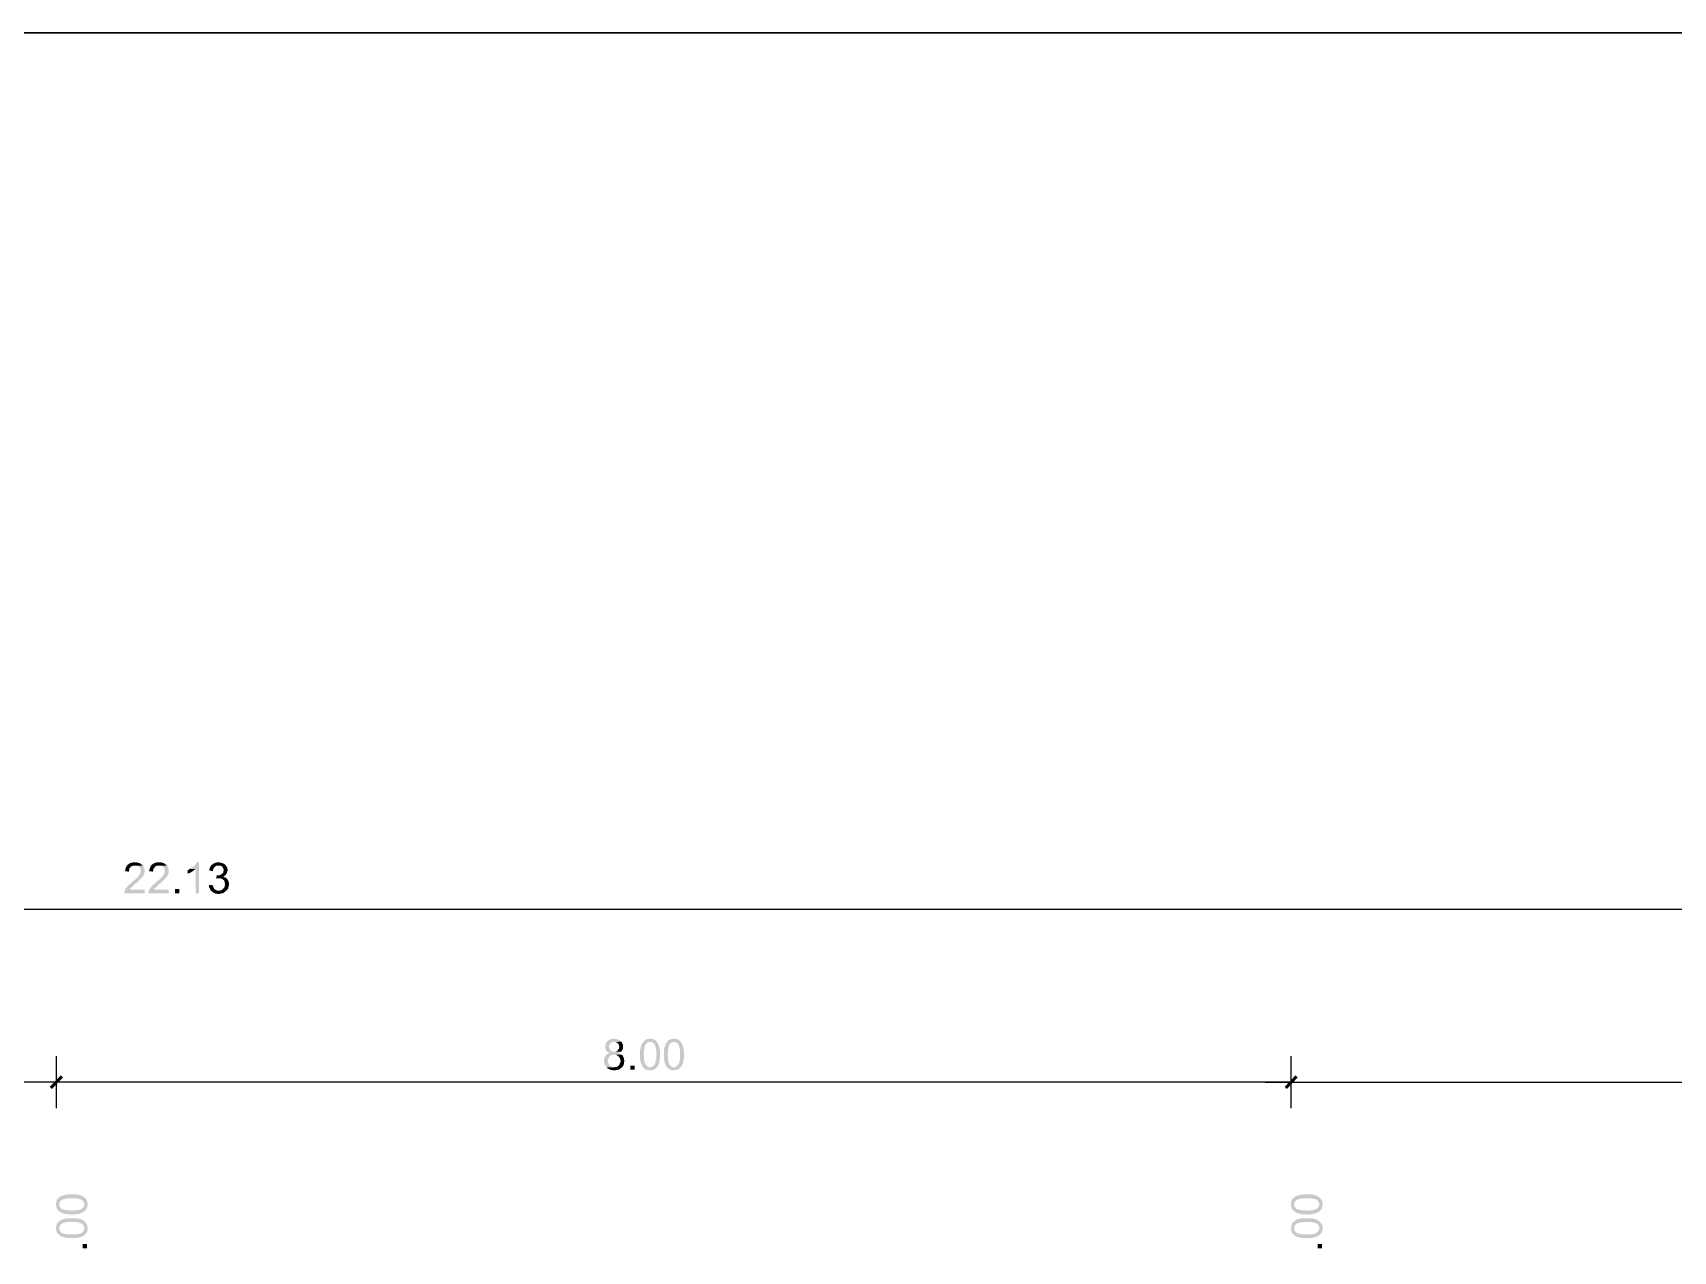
# Model space of a CAD drawing. Header units: millimetres. Extents: x 0.3 to 47.5, y 0.1 to 28.
# Drawn here: x 13.809 to 17.993, y 24.862 to 27.968 of the extents above; entities that cross this region are included whole.
import ezdxf

# ---------------------------------------------------------------- set-up
doc = ezdxf.new("R2010")
doc.units = ezdxf.units.MM
doc.layers.add('PDF _Geometria', color=7, linetype='Continuous')
doc.layers.add('PDF _Riempimenti solidi', color=7, linetype='Continuous')

msp = doc.modelspace()

# ---------------------------------------------------------------- hatches: boundary and pattern name
at = {"layer": 'PDF _Riempimenti solidi', "transparency": 33554559}
for points in [[(14.0892, 25.8449), (14.07, 25.8449), (14.0733, 25.8449), (14.075, 25.8441), (14.0767, 25.8432), (14.0792, 25.8424), (14.08, 25.8416), (14.0808, 25.8407), (14.0817, 25.8391), (14.0833, 25.8374), (14.0842, 25.8357), (14.0842, 25.8282), (14.0833, 25.8257), (14.0825, 25.8241), (14.0817, 25.8216), (14.08, 25.8199), (14.0792, 25.8191), (14.0783, 25.8174), (14.0767, 25.8166), (14.0758, 25.8149), (14.0742, 25.8132), (14.0725, 25.8116), (14.0692, 25.8082), (14.0667, 25.8066), (14.065, 25.8049), (14.0625, 25.8032), (14.0608, 25.8016), (14.0592, 25.7999), (14.0575, 25.7982), (14.0558, 25.7966), (14.0542, 25.7957), (14.0508, 25.7924), (14.05, 25.7916), (14.0492, 25.7899), (14.0475, 25.7882), (14.0467, 25.7866), (14.045, 25.7849), (14.0442, 25.7824), (14.0433, 25.7807), (14.0425, 25.7782), (14.0425, 25.7741), (14.0942, 25.7741), (14.0942, 25.7832), (14.0558, 25.7832), (14.0575, 25.7849), (14.0583, 25.7866), (14.06, 25.7882), (14.0608, 25.7891), (14.0617, 25.7899), (14.0633, 25.7916), (14.065, 25.7932), (14.0667, 25.7949), (14.0683, 25.7966), (14.0708, 25.7982), (14.0717, 25.7991), (14.0742, 25.8007), (14.0808, 25.8074), (14.0825, 25.8091), (14.0842, 25.8099), (14.085, 25.8116), (14.0858, 25.8124), (14.0867, 25.8132), (14.0883, 25.8149), (14.0892, 25.8166), (14.0908, 25.8182), (14.0925, 25.8216), (14.0925, 25.8224), (14.0933, 25.8249), (14.0942, 25.8266), (14.0942, 25.8357), (14.0933, 25.8382), (14.0925, 25.8399), (14.0917, 25.8416), (14.0908, 25.8432)], [(14.07, 25.8532), (14.065, 25.8532), (14.0633, 25.8524), (14.0608, 25.8524), (14.0592, 25.8516), (14.0567, 25.8507), (14.055, 25.8499), (14.0533, 25.8482), (14.0517, 25.8474), (14.0508, 25.8457), (14.0492, 25.8449), (14.0483, 25.8432), (14.0475, 25.8416), (14.0467, 25.8391), (14.0458, 25.8374), (14.045, 25.8349), (14.045, 25.8324), (14.0442, 25.8307), (14.0542, 25.8291), (14.0542, 25.8316), (14.055, 25.8341), (14.055, 25.8357), (14.0558, 25.8374), (14.0575, 25.8391), (14.0583, 25.8407), (14.0592, 25.8416), (14.0617, 25.8432), (14.065, 25.8449), (14.0892, 25.8449), (14.0875, 25.8466), (14.0858, 25.8482), (14.0842, 25.8491), (14.0825, 25.8507), (14.0808, 25.8516), (14.0792, 25.8516), (14.0767, 25.8524), (14.075, 25.8532), (14.0725, 25.8532)], [(14.1508, 25.8449), (14.1317, 25.8449), (14.135, 25.8449), (14.1367, 25.8441), (14.1383, 25.8432), (14.1408, 25.8424), (14.1417, 25.8416), (14.1425, 25.8407), (14.1433, 25.8391), (14.145, 25.8374), (14.1458, 25.8357), (14.1458, 25.8282), (14.145, 25.8257), (14.1442, 25.8241), (14.1433, 25.8216), (14.1417, 25.8199), (14.1408, 25.8191), (14.14, 25.8174), (14.1383, 25.8166), (14.1375, 25.8149), (14.1308, 25.8082), (14.1283, 25.8066), (14.1267, 25.8049), (14.1242, 25.8032), (14.1225, 25.8016), (14.1208, 25.7999), (14.1192, 25.7982), (14.1175, 25.7966), (14.1158, 25.7957), (14.1142, 25.7941), (14.1125, 25.7924), (14.1117, 25.7916), (14.1108, 25.7899), (14.1092, 25.7882), (14.1083, 25.7866), (14.1067, 25.7849), (14.1058, 25.7824), (14.105, 25.7807), (14.1042, 25.7782), (14.1042, 25.7741), (14.1558, 25.7741), (14.1558, 25.7832), (14.1175, 25.7832), (14.1192, 25.7849), (14.12, 25.7866), (14.1217, 25.7882), (14.1225, 25.7891), (14.1233, 25.7899), (14.125, 25.7916), (14.1267, 25.7932), (14.1283, 25.7949), (14.13, 25.7966), (14.1325, 25.7982), (14.1333, 25.7991), (14.1358, 25.8007), (14.1375, 25.8024), (14.1392, 25.8041), (14.1425, 25.8074), (14.1442, 25.8091), (14.1458, 25.8099), (14.1467, 25.8116), (14.1475, 25.8124), (14.1483, 25.8132), (14.15, 25.8149), (14.1508, 25.8166), (14.1525, 25.8182), (14.1542, 25.8216), (14.1542, 25.8224), (14.155, 25.8249), (14.1558, 25.8266), (14.1558, 25.8357), (14.155, 25.8382), (14.1542, 25.8399), (14.1533, 25.8416), (14.1525, 25.8432)], [(14.1317, 25.8532), (14.1267, 25.8532), (14.125, 25.8524), (14.1225, 25.8524), (14.1208, 25.8516), (14.1183, 25.8507), (14.1167, 25.8499), (14.115, 25.8482), (14.1133, 25.8474), (14.1125, 25.8457), (14.1108, 25.8449), (14.11, 25.8432), (14.1092, 25.8416), (14.1083, 25.8391), (14.1075, 25.8374), (14.1067, 25.8349), (14.1067, 25.8324), (14.1058, 25.8307), (14.1158, 25.8291), (14.1158, 25.8316), (14.1167, 25.8341), (14.1167, 25.8357), (14.1175, 25.8374), (14.1192, 25.8391), (14.12, 25.8407), (14.1208, 25.8416), (14.1233, 25.8432), (14.1267, 25.8449), (14.1508, 25.8449), (14.1492, 25.8466), (14.1475, 25.8482), (14.1458, 25.8491), (14.1442, 25.8507), (14.1425, 25.8516), (14.1408, 25.8516), (14.1383, 25.8524), (14.1367, 25.8532), (14.1342, 25.8532)], [(14.2108, 25.8366), (14.2083, 25.8357), (14.2067, 25.8341), (14.2042, 25.8332), (14.2042, 25.8241), (14.205, 25.8241), (14.2067, 25.8249), (14.2083, 25.8257), (14.2108, 25.8266), (14.2125, 25.8274), (14.2175, 25.8307), (14.2192, 25.8316), (14.2208, 25.8332), (14.2225, 25.8341), (14.2242, 25.8357)], [(14.2333, 25.8532), (14.2275, 25.8532), (14.2267, 25.8524), (14.2258, 25.8507), (14.225, 25.8491), (14.2233, 25.8474), (14.2225, 25.8457), (14.2208, 25.8441), (14.2183, 25.8424), (14.2175, 25.8416), (14.2158, 25.8399), (14.2142, 25.8391), (14.2125, 25.8374), (14.2108, 25.8366), (14.2242, 25.8357), (14.2242, 25.7741), (14.2333, 25.7741)], [(14.265, 25.8466), (14.2642, 25.8449), (14.2625, 25.8432), (14.2617, 25.8416), (14.2608, 25.8391), (14.26, 25.8374), (14.2592, 25.8349), (14.2592, 25.8324), (14.2683, 25.8307), (14.2692, 25.8324), (14.2692, 25.8349), (14.27, 25.8366), (14.2708, 25.8382), (14.2725, 25.8399), (14.2733, 25.8416), (14.275, 25.8424), (14.2767, 25.8441), (14.2783, 25.8449), (14.2825, 25.8449)], [(14.2825, 25.8532), (14.2783, 25.8532), (14.2767, 25.8524), (14.2742, 25.8516), (14.2725, 25.8507), (14.27, 25.8499), (14.2683, 25.8491), (14.2667, 25.8474), (14.265, 25.8466), (14.2825, 25.8449), (14.2867, 25.8449), (14.2883, 25.8441), (14.2908, 25.8432), (14.2925, 25.8416), (14.2933, 25.8407), (14.295, 25.8374), (14.2958, 25.8349), (14.2958, 25.8316), (14.295, 25.8299), (14.295, 25.8274), (14.2933, 25.8257), (14.2925, 25.8241), (14.2908, 25.8232), (14.29, 25.8224), (14.2883, 25.8216), (14.2858, 25.8207), (14.2842, 25.8199), (14.28, 25.8199), (14.2983, 25.8191), (14.3, 25.8199), (14.3017, 25.8216), (14.3025, 25.8232), (14.3033, 25.8241), (14.3042, 25.8266), (14.305, 25.8282), (14.3058, 25.8307), (14.3058, 25.8349), (14.305, 25.8366), (14.305, 25.8391), (14.3042, 25.8407), (14.3025, 25.8432), (14.3017, 25.8449), (14.3, 25.8466), (14.2983, 25.8482), (14.2967, 25.8491), (14.2942, 25.8507), (14.2933, 25.8507), (14.2908, 25.8516), (14.2892, 25.8524), (14.2867, 25.8524), (14.285, 25.8532)], [(14.2783, 25.8199), (14.2767, 25.8116), (14.2775, 25.8116), (14.28, 25.8124), (14.2842, 25.8124), (14.3025, 25.8132), (14.3008, 25.8141), (14.2992, 25.8149), (14.2967, 25.8157), (14.295, 25.8166), (14.2967, 25.8174), (14.2983, 25.8191), (14.28, 25.8199)], [(14.2675, 25.7957), (14.2583, 25.7949), (14.2583, 25.7916), (14.2592, 25.7891), (14.2608, 25.7857), (14.2617, 25.7841), (14.2625, 25.7816), (14.2642, 25.7807), (14.2833, 25.7807), (14.2808, 25.7807), (14.2792, 25.7816), (14.2767, 25.7816), (14.275, 25.7832), (14.2733, 25.7841), (14.2733, 25.7849), (14.2717, 25.7857), (14.27, 25.7891), (14.2692, 25.7916), (14.2683, 25.7932)], [(14.3025, 25.8132), (14.2842, 25.8124), (14.2875, 25.8124), (14.29, 25.8116), (14.2917, 25.8107), (14.2933, 25.8099), (14.295, 25.8082), (14.2958, 25.8074), (14.2975, 25.8057), (14.2983, 25.8032), (14.2983, 25.8016), (14.2992, 25.7991), (14.2992, 25.7949), (14.2983, 25.7924), (14.2983, 25.7907), (14.2975, 25.7891), (14.2958, 25.7874), (14.2942, 25.7857), (14.2933, 25.7841), (14.2908, 25.7824), (14.2892, 25.7816), (14.2875, 25.7816), (14.285, 25.7807), (14.2642, 25.7807), (14.2658, 25.7791), (14.2667, 25.7782), (14.2683, 25.7766), (14.27, 25.7757), (14.2725, 25.7749), (14.2742, 25.7741), (14.2758, 25.7732), (14.2783, 25.7732), (14.2808, 25.7724), (14.285, 25.7724), (14.2867, 25.7732), (14.2892, 25.7732), (14.2908, 25.7741), (14.2933, 25.7741), (14.2967, 25.7757), (14.2983, 25.7774), (14.3, 25.7782), (14.3017, 25.7799), (14.3025, 25.7799), (14.3033, 25.7816), (14.3067, 25.7849), (14.3075, 25.7866), (14.3083, 25.7891), (14.3083, 25.7907), (14.3092, 25.7932), (14.3092, 25.8024), (14.3083, 25.8049), (14.3075, 25.8066), (14.3058, 25.8099), (14.3042, 25.8116)], [(15.2917, 25.4032), (15.2892, 25.4032), (15.2867, 25.4024), (15.2842, 25.4024), (15.2825, 25.4016), (15.2808, 25.4007), (15.2783, 25.3999), (15.2767, 25.3982), (15.2758, 25.3974), (15.275, 25.3966), (15.2733, 25.3949), (15.2717, 25.3932), (15.2708, 25.3916), (15.27, 25.3891), (15.27, 25.3874), (15.2692, 25.3849), (15.2692, 25.3807), (15.27, 25.3791), (15.27, 25.3766), (15.2708, 25.3749), (15.2725, 25.3732), (15.2733, 25.3716), (15.275, 25.3699), (15.2767, 25.3691), (15.2792, 25.3674), (15.2808, 25.3666), (15.2783, 25.3657), (15.2767, 25.3649), (15.2742, 25.3641), (15.2725, 25.3624), (15.2717, 25.3616), (15.27, 25.3599), (15.27, 25.3591), (15.2683, 25.3574), (15.2675, 25.3557), (15.2667, 25.3532), (15.2667, 25.3516), (15.2658, 25.3491), (15.2658, 25.3449), (15.2667, 25.3424), (15.2667, 25.3407), (15.2675, 25.3382), (15.2683, 25.3366), (15.2692, 25.3349), (15.2708, 25.3332), (15.2717, 25.3316), (15.2733, 25.3299), (15.2925, 25.3307), (15.29, 25.3307), (15.2875, 25.3316), (15.2858, 25.3316), (15.2842, 25.3332), (15.2825, 25.3341), (15.2808, 25.3349), (15.2792, 25.3366), (15.2783, 25.3391), (15.2767, 25.3424), (15.2758, 25.3449), (15.2758, 25.3482), (15.2767, 25.3507), (15.2775, 25.3524), (15.2783, 25.3549), (15.2792, 25.3566), (15.2808, 25.3582), (15.2817, 25.3591), (15.2833, 25.3607), (15.2858, 25.3616), (15.2875, 25.3624), (15.3108, 25.3624), (15.3092, 25.3641), (15.3075, 25.3649), (15.305, 25.3657), (15.3033, 25.3666), (15.3058, 25.3674), (15.3075, 25.3691), (15.3092, 25.3699), (15.2925, 25.3707), (15.2883, 25.3707), (15.2858, 25.3716), (15.2842, 25.3724), (15.2825, 25.3741), (15.2817, 25.3749), (15.2808, 25.3766), (15.28, 25.3791), (15.2792, 25.3807), (15.2792, 25.3866), (15.28, 25.3882), (15.2817, 25.3899), (15.2825, 25.3916), (15.2842, 25.3924), (15.2858, 25.3941), (15.2875, 25.3949), (15.2917, 25.3949), (15.31, 25.3957), (15.3083, 25.3974), (15.3075, 25.3974), (15.3067, 25.3991), (15.3042, 25.3999), (15.3025, 25.4007), (15.2992, 25.4024), (15.2967, 25.4024), (15.2942, 25.4032)], [(15.3833, 25.4032), (15.3808, 25.4032), (15.3792, 25.4024), (15.3767, 25.4024), (15.375, 25.4016), (15.3725, 25.4007), (15.3708, 25.3999), (15.3658, 25.3949), (15.3867, 25.3949), (15.3883, 25.3941), (15.3917, 25.3924), (15.3933, 25.3907), (15.395, 25.3891), (15.395, 25.3882), (15.3958, 25.3874), (15.3967, 25.3857), (15.3967, 25.3841), (15.3975, 25.3824), (15.3975, 25.3807), (15.3983, 25.3791), (15.3983, 25.3766), (15.3992, 25.3741), (15.3992, 25.3507), (15.3983, 25.3491), (15.3983, 25.3466), (15.3975, 25.3449), (15.3975, 25.3424), (15.3967, 25.3407), (15.3958, 25.3399), (15.3958, 25.3382), (15.3942, 25.3366), (15.3925, 25.3349), (15.3908, 25.3332), (15.3892, 25.3324), (15.3875, 25.3316), (15.3858, 25.3307), (15.3833, 25.3307), (15.3667, 25.3299), (15.3683, 25.3282), (15.3692, 25.3274), (15.3708, 25.3257), (15.3733, 25.3249), (15.375, 25.3241), (15.3767, 25.3232), (15.3792, 25.3232), (15.3808, 25.3224), (15.3842, 25.3224), (15.3858, 25.3232), (15.3908, 25.3232), (15.3925, 25.3241), (15.3942, 25.3249), (15.3967, 25.3266), (15.3975, 25.3274), (15.3983, 25.3274), (15.4, 25.3291), (15.4008, 25.3307), (15.4025, 25.3324), (15.4033, 25.3341), (15.405, 25.3366), (15.4058, 25.3382), (15.4067, 25.3407), (15.4067, 25.3424), (15.4075, 25.3449), (15.4083, 25.3466), (15.4083, 25.3507), (15.4092, 25.3532), (15.4092, 25.3716), (15.4083, 25.3741), (15.4083, 25.3782), (15.4075, 25.3799), (15.4075, 25.3816), (15.4067, 25.3832), (15.4058, 25.3857), (15.4058, 25.3874), (15.4042, 25.3899), (15.4033, 25.3916), (15.4025, 25.3932), (15.4017, 25.3949), (15.4, 25.3966), (15.3983, 25.3982), (15.3967, 25.3999), (15.395, 25.4007), (15.3942, 25.4007), (15.3925, 25.4016), (15.39, 25.4024), (15.3883, 25.4024), (15.3858, 25.4032)], [(15.4442, 25.4032), (15.4417, 25.4032), (15.44, 25.4024), (15.4375, 25.4024), (15.4358, 25.4016), (15.4333, 25.4007), (15.4317, 25.3999), (15.4283, 25.3966), (15.4267, 25.3949), (15.4475, 25.3949), (15.4492, 25.3941), (15.4525, 25.3924), (15.4558, 25.3891), (15.4558, 25.3882), (15.4567, 25.3874), (15.4575, 25.3857), (15.4575, 25.3841), (15.4583, 25.3824), (15.4583, 25.3807), (15.4592, 25.3791), (15.4592, 25.3766), (15.46, 25.3741), (15.46, 25.3507), (15.4592, 25.3491), (15.4592, 25.3466), (15.4583, 25.3449), (15.4583, 25.3424), (15.4575, 25.3407), (15.4567, 25.3399), (15.4567, 25.3382), (15.4558, 25.3374), (15.455, 25.3366), (15.4533, 25.3349), (15.4517, 25.3332), (15.45, 25.3324), (15.4483, 25.3316), (15.4467, 25.3307), (15.4442, 25.3307), (15.4275, 25.3299), (15.4292, 25.3282), (15.43, 25.3274), (15.4317, 25.3257), (15.4342, 25.3249), (15.4358, 25.3241), (15.4375, 25.3232), (15.44, 25.3232), (15.4417, 25.3224), (15.445, 25.3224), (15.4467, 25.3232), (15.4517, 25.3232), (15.4533, 25.3241), (15.455, 25.3249), (15.4575, 25.3266), (15.4583, 25.3274), (15.4592, 25.3274), (15.4608, 25.3291), (15.4617, 25.3307), (15.4633, 25.3324), (15.4642, 25.3341), (15.4658, 25.3366), (15.4667, 25.3382), (15.4675, 25.3407), (15.4675, 25.3424), (15.4683, 25.3449), (15.4692, 25.3466), (15.4692, 25.3507), (15.47, 25.3532), (15.47, 25.3716), (15.4692, 25.3741), (15.4692, 25.3782), (15.4683, 25.3799), (15.4683, 25.3816), (15.4675, 25.3832), (15.4667, 25.3857), (15.4667, 25.3874), (15.465, 25.3899), (15.4642, 25.3916), (15.4633, 25.3932), (15.4625, 25.3949), (15.4608, 25.3966), (15.4575, 25.3999), (15.4558, 25.4007), (15.455, 25.4007), (15.4533, 25.4016), (15.4508, 25.4024), (15.4492, 25.4024), (15.4467, 25.4032)], [(15.3108, 25.3624), (15.2917, 25.3624), (15.2958, 25.3624), (15.2983, 25.3616), (15.3, 25.3607), (15.3017, 25.3591), (15.3033, 25.3582), (15.305, 25.3566), (15.3067, 25.3532), (15.3075, 25.3507), (15.3083, 25.3491), (15.3083, 25.3449), (15.3075, 25.3424), (15.3067, 25.3407), (15.3058, 25.3382), (15.305, 25.3366), (15.3033, 25.3349), (15.3025, 25.3341), (15.3008, 25.3324), (15.2983, 25.3316), (15.2967, 25.3316), (15.2942, 25.3307), (15.2925, 25.3307), (15.2733, 25.3299), (15.2742, 25.3291), (15.2758, 25.3274), (15.2775, 25.3266), (15.2792, 25.3257), (15.2808, 25.3249), (15.2833, 25.3241), (15.285, 25.3232), (15.2875, 25.3232), (15.29, 25.3224), (15.2933, 25.3224), (15.2958, 25.3232), (15.2983, 25.3232), (15.3, 25.3241), (15.3025, 25.3241), (15.3042, 25.3249), (15.3058, 25.3257), (15.3075, 25.3274), (15.3092, 25.3282), (15.3108, 25.3299), (15.3125, 25.3307), (15.3133, 25.3324), (15.315, 25.3341), (15.3158, 25.3366), (15.3167, 25.3382), (15.3175, 25.3399), (15.3175, 25.3441), (15.3183, 25.3466), (15.3175, 25.3491), (15.3175, 25.3516), (15.3167, 25.3532), (15.3167, 25.3557), (15.315, 25.3574), (15.3142, 25.3591), (15.3142, 25.3599), (15.3125, 25.3616)], [(15.31, 25.3957), (15.2917, 25.3949), (15.2958, 25.3949), (15.2975, 25.3941), (15.2992, 25.3932), (15.3008, 25.3916), (15.3025, 25.3907), (15.3033, 25.3891), (15.3042, 25.3866), (15.305, 25.3849), (15.305, 25.3816), (15.3042, 25.3791), (15.3042, 25.3774), (15.3025, 25.3757), (15.3017, 25.3741), (15.3, 25.3732), (15.2983, 25.3716), (15.2967, 25.3707), (15.2925, 25.3707), (15.3092, 25.3699), (15.3108, 25.3716), (15.3117, 25.3732), (15.3125, 25.3741), (15.3133, 25.3757), (15.3142, 25.3782), (15.315, 25.3799), (15.315, 25.3841), (15.3142, 25.3857), (15.3142, 25.3882), (15.3133, 25.3899), (15.3125, 25.3924), (15.3117, 25.3941)], [(15.3658, 25.3949), (15.365, 25.3932), (15.3633, 25.3916), (15.3625, 25.3899), (15.3617, 25.3874), (15.3608, 25.3857), (15.3608, 25.3849), (15.36, 25.3832), (15.36, 25.3816), (15.3592, 25.3791), (15.3592, 25.3774), (15.3583, 25.3749), (15.3583, 25.3657), (15.3575, 25.3632), (15.3575, 25.3616), (15.3583, 25.3591), (15.3583, 25.3507), (15.3592, 25.3491), (15.3592, 25.3466), (15.36, 25.3441), (15.36, 25.3424), (15.3608, 25.3407), (15.3617, 25.3382), (15.3625, 25.3366), (15.3633, 25.3349), (15.3642, 25.3332), (15.365, 25.3324), (15.3658, 25.3307), (15.3667, 25.3299), (15.3833, 25.3307), (15.3808, 25.3307), (15.3792, 25.3316), (15.3775, 25.3324), (15.3758, 25.3341), (15.3742, 25.3349), (15.3725, 25.3374), (15.3717, 25.3382), (15.3708, 25.3399), (15.37, 25.3416), (15.37, 25.3432), (15.3692, 25.3449), (15.3692, 25.3466), (15.3683, 25.3491), (15.3683, 25.3566), (15.3675, 25.3599), (15.3675, 25.3674), (15.3683, 25.3707), (15.3683, 25.3757), (15.3692, 25.3774), (15.3692, 25.3799), (15.37, 25.3816), (15.37, 25.3841), (15.3708, 25.3857), (15.3717, 25.3866), (15.3717, 25.3882), (15.3725, 25.3899), (15.3742, 25.3907), (15.3758, 25.3924), (15.3775, 25.3941), (15.3792, 25.3949), (15.3833, 25.3949)], [(15.4267, 25.3949), (15.4258, 25.3932), (15.4242, 25.3916), (15.4233, 25.3899), (15.4225, 25.3874), (15.4217, 25.3857), (15.4217, 25.3849), (15.4208, 25.3832), (15.4208, 25.3816), (15.42, 25.3791), (15.42, 25.3774), (15.4192, 25.3749), (15.4192, 25.3657), (15.4183, 25.3632), (15.4183, 25.3616), (15.4192, 25.3591), (15.4192, 25.3507), (15.42, 25.3491), (15.42, 25.3466), (15.4208, 25.3441), (15.4208, 25.3424), (15.4217, 25.3407), (15.4225, 25.3382), (15.4233, 25.3366), (15.4242, 25.3349), (15.425, 25.3332), (15.4258, 25.3324), (15.4267, 25.3307), (15.4275, 25.3299), (15.4442, 25.3307), (15.4417, 25.3307), (15.44, 25.3316), (15.4383, 25.3324), (15.4367, 25.3341), (15.435, 25.3349), (15.4333, 25.3374), (15.4325, 25.3382), (15.4317, 25.3399), (15.4308, 25.3416), (15.4308, 25.3432), (15.43, 25.3449), (15.43, 25.3466), (15.4292, 25.3491), (15.4292, 25.3566), (15.4283, 25.3599), (15.4283, 25.3674), (15.4292, 25.3707), (15.4292, 25.3757), (15.43, 25.3774), (15.43, 25.3799), (15.4308, 25.3816), (15.4308, 25.3841), (15.4317, 25.3857), (15.4325, 25.3866), (15.4325, 25.3882), (15.4333, 25.3899), (15.435, 25.3907), (15.4367, 25.3924), (15.4383, 25.3941), (15.44, 25.3949), (15.4442, 25.3949)], [(13.8683, 24.9807), (13.8683, 24.9782), (13.8692, 24.9766), (13.8692, 24.9741), (13.87, 24.9724), (13.8708, 24.9699), (13.8717, 24.9682), (13.8733, 24.9666), (13.875, 24.9649), (13.8767, 24.9632), (13.8767, 24.9841), (13.8775, 24.9857), (13.8783, 24.9874), (13.8792, 24.9891), (13.8808, 24.9907), (13.8825, 24.9924), (13.8833, 24.9924), (13.8842, 24.9932), (13.8858, 24.9941), (13.8875, 24.9941), (13.8892, 24.9949), (13.8908, 24.9949), (13.8925, 24.9957), (13.895, 24.9957), (13.8975, 24.9966), (13.9208, 24.9966), (13.9225, 24.9957), (13.925, 24.9957), (13.9267, 24.9949), (13.9292, 24.9949), (13.9308, 24.9941), (13.9317, 24.9932), (13.9333, 24.9932), (13.9342, 24.9924), (13.935, 24.9916), (13.9367, 24.9899), (13.9383, 24.9882), (13.9408, 24.9832), (13.9408, 24.9807), (13.9417, 24.9641), (13.9433, 24.9657), (13.9442, 24.9666), (13.9458, 24.9682), (13.9467, 24.9707), (13.9483, 24.9741), (13.9483, 24.9766), (13.9492, 24.9782), (13.9492, 24.9816), (13.9483, 24.9832), (13.9483, 24.9882), (13.9467, 24.9916), (13.945, 24.9941), (13.9442, 24.9949), (13.9442, 24.9957), (13.9425, 24.9974), (13.9408, 24.9982), (13.9392, 24.9999), (13.9375, 25.0007), (13.935, 25.0024), (13.9333, 25.0032), (13.9308, 25.0041), (13.9292, 25.0041), (13.9267, 25.0049), (13.925, 25.0057), (13.9208, 25.0057), (13.9183, 25.0066), (13.9, 25.0066), (13.8975, 25.0057), (13.8933, 25.0057), (13.8917, 25.0049), (13.89, 25.0049), (13.8883, 25.0041), (13.8858, 25.0032), (13.8842, 25.0032), (13.8817, 25.0016), (13.88, 25.0007), (13.8783, 24.9999), (13.8767, 24.9991), (13.875, 24.9974), (13.8733, 24.9957), (13.8717, 24.9941), (13.8708, 24.9924), (13.8708, 24.9916), (13.87, 24.9899), (13.8692, 24.9874), (13.8692, 24.9857), (13.8683, 24.9832)], [(13.8767, 24.9632), (13.8783, 24.9624), (13.88, 24.9607), (13.8817, 24.9599), (13.8842, 24.9591), (13.8858, 24.9582), (13.8867, 24.9582), (13.8883, 24.9574), (13.89, 24.9574), (13.8925, 24.9566), (13.8942, 24.9566), (13.8967, 24.9557), (13.9058, 24.9557), (13.9083, 24.9549), (13.91, 24.9549), (13.9125, 24.9557), (13.9208, 24.9557), (13.9225, 24.9566), (13.925, 24.9566), (13.9275, 24.9574), (13.9292, 24.9574), (13.9308, 24.9582), (13.9333, 24.9591), (13.935, 24.9599), (13.9367, 24.9607), (13.9383, 24.9616), (13.9392, 24.9624), (13.9408, 24.9632), (13.9417, 24.9641), (13.9408, 24.9807), (13.9408, 24.9782), (13.94, 24.9766), (13.9392, 24.9749), (13.9375, 24.9732), (13.9367, 24.9716), (13.9342, 24.9699), (13.9333, 24.9691), (13.9317, 24.9682), (13.93, 24.9674), (13.9283, 24.9674), (13.9267, 24.9666), (13.925, 24.9666), (13.9225, 24.9657), (13.915, 24.9657), (13.9117, 24.9649), (13.9067, 24.9649), (13.9042, 24.9657), (13.8958, 24.9657), (13.8942, 24.9666), (13.8917, 24.9666), (13.89, 24.9674), (13.8875, 24.9674), (13.8858, 24.9682), (13.885, 24.9691), (13.8833, 24.9691), (13.8817, 24.9699), (13.8808, 24.9716), (13.8792, 24.9732), (13.8775, 24.9749), (13.8767, 24.9766), (13.8767, 24.9807)], [(17.0183, 24.9807), (17.0183, 24.9782), (17.0192, 24.9766), (17.0192, 24.9741), (17.02, 24.9724), (17.0208, 24.9699), (17.0217, 24.9682), (17.0233, 24.9666), (17.025, 24.9649), (17.0267, 24.9632), (17.0267, 24.9841), (17.0275, 24.9857), (17.0283, 24.9874), (17.0292, 24.9891), (17.0308, 24.9907), (17.0325, 24.9924), (17.0333, 24.9924), (17.0342, 24.9932), (17.0358, 24.9941), (17.0375, 24.9941), (17.0392, 24.9949), (17.0408, 24.9949), (17.0425, 24.9957), (17.045, 24.9957), (17.0475, 24.9966), (17.0708, 24.9966), (17.0725, 24.9957), (17.075, 24.9957), (17.0767, 24.9949), (17.0792, 24.9949), (17.0808, 24.9941), (17.0817, 24.9932), (17.0833, 24.9932), (17.0842, 24.9924), (17.085, 24.9916), (17.0883, 24.9882), (17.0892, 24.9866), (17.0908, 24.9832), (17.0908, 24.9807), (17.0917, 24.9641), (17.0933, 24.9657), (17.0942, 24.9666), (17.0958, 24.9682), (17.0967, 24.9707), (17.0983, 24.9741), (17.0983, 24.9766), (17.0992, 24.9782), (17.0992, 24.9816), (17.0983, 24.9832), (17.0983, 24.9882), (17.0967, 24.9916), (17.095, 24.9941), (17.0942, 24.9949), (17.0942, 24.9957), (17.0925, 24.9974), (17.0908, 24.9982), (17.0892, 24.9999), (17.0875, 25.0007), (17.085, 25.0024), (17.0833, 25.0032), (17.0808, 25.0041), (17.0792, 25.0041), (17.0767, 25.0049), (17.075, 25.0057), (17.0708, 25.0057), (17.0683, 25.0066), (17.05, 25.0066), (17.0475, 25.0057), (17.0433, 25.0057), (17.0417, 25.0049), (17.04, 25.0049), (17.0383, 25.0041), (17.0358, 25.0032), (17.0342, 25.0032), (17.0317, 25.0016), (17.0283, 24.9999), (17.0267, 24.9991), (17.025, 24.9974), (17.0233, 24.9957), (17.0217, 24.9941), (17.0208, 24.9924), (17.0208, 24.9916), (17.02, 24.9899), (17.0192, 24.9874), (17.0192, 24.9857), (17.0183, 24.9832)], [(17.0267, 24.9632), (17.0283, 24.9624), (17.03, 24.9607), (17.0317, 24.9599), (17.0342, 24.9591), (17.0358, 24.9582), (17.0367, 24.9582), (17.0383, 24.9574), (17.04, 24.9574), (17.0425, 24.9566), (17.0442, 24.9566), (17.0467, 24.9557), (17.0558, 24.9557), (17.0583, 24.9549), (17.06, 24.9549), (17.0625, 24.9557), (17.0708, 24.9557), (17.0725, 24.9566), (17.075, 24.9566), (17.0775, 24.9574), (17.0792, 24.9574), (17.0808, 24.9582), (17.0833, 24.9591), (17.085, 24.9599), (17.0883, 24.9616), (17.0892, 24.9624), (17.0908, 24.9632), (17.0917, 24.9641), (17.0908, 24.9807), (17.0908, 24.9782), (17.09, 24.9766), (17.0892, 24.9749), (17.0875, 24.9732), (17.0867, 24.9716), (17.0842, 24.9699), (17.0833, 24.9691), (17.0817, 24.9682), (17.08, 24.9674), (17.0783, 24.9674), (17.0767, 24.9666), (17.075, 24.9666), (17.0725, 24.9657), (17.065, 24.9657), (17.0617, 24.9649), (17.0567, 24.9649), (17.0542, 24.9657), (17.0458, 24.9657), (17.0442, 24.9666), (17.0417, 24.9666), (17.04, 24.9674), (17.0375, 24.9674), (17.0358, 24.9682), (17.035, 24.9691), (17.0333, 24.9691), (17.0317, 24.9699), (17.0308, 24.9716), (17.0292, 24.9732), (17.0275, 24.9749), (17.0267, 24.9766), (17.0267, 24.9807)], [(13.8683, 24.9199), (13.8683, 24.9174), (13.8692, 24.9157), (13.8692, 24.9132), (13.87, 24.9116), (13.8708, 24.9091), (13.8717, 24.9074), (13.8733, 24.9057), (13.875, 24.9041), (13.8767, 24.9024), (13.8767, 24.9232), (13.8775, 24.9249), (13.8783, 24.9266), (13.8792, 24.9282), (13.8808, 24.9299), (13.8825, 24.9316), (13.8833, 24.9316), (13.8842, 24.9324), (13.8858, 24.9332), (13.8875, 24.9332), (13.8892, 24.9341), (13.8908, 24.9341), (13.8925, 24.9349), (13.895, 24.9349), (13.8975, 24.9357), (13.9208, 24.9357), (13.9225, 24.9349), (13.925, 24.9349), (13.9267, 24.9341), (13.9292, 24.9341), (13.9308, 24.9332), (13.9317, 24.9324), (13.9333, 24.9324), (13.9342, 24.9316), (13.935, 24.9307), (13.9367, 24.9291), (13.9383, 24.9274), (13.9408, 24.9224), (13.9408, 24.9199), (13.9417, 24.9032), (13.9433, 24.9049), (13.9442, 24.9057), (13.9458, 24.9074), (13.9467, 24.9099), (13.9483, 24.9132), (13.9483, 24.9157), (13.9492, 24.9174), (13.9492, 24.9207), (13.9483, 24.9224), (13.9483, 24.9274), (13.9467, 24.9307), (13.945, 24.9332), (13.9442, 24.9341), (13.9442, 24.9349), (13.9425, 24.9366), (13.9408, 24.9374), (13.9392, 24.9391), (13.9375, 24.9399), (13.935, 24.9416), (13.9333, 24.9424), (13.9308, 24.9432), (13.9292, 24.9432), (13.9267, 24.9441), (13.925, 24.9449), (13.9208, 24.9449), (13.9183, 24.9457), (13.9, 24.9457), (13.8975, 24.9449), (13.8933, 24.9449), (13.8917, 24.9441), (13.89, 24.9441), (13.8883, 24.9432), (13.8858, 24.9424), (13.8842, 24.9424), (13.8817, 24.9407), (13.88, 24.9399), (13.8783, 24.9391), (13.8767, 24.9382), (13.8733, 24.9349), (13.8717, 24.9332), (13.8708, 24.9316), (13.8708, 24.9307), (13.87, 24.9291), (13.8692, 24.9266), (13.8692, 24.9249), (13.8683, 24.9224)], [(17.0183, 24.9199), (17.0183, 24.9174), (17.0192, 24.9157), (17.0192, 24.9132), (17.02, 24.9116), (17.0208, 24.9091), (17.0217, 24.9074), (17.0233, 24.9057), (17.025, 24.9041), (17.0267, 24.9024), (17.0267, 24.9232), (17.0275, 24.9249), (17.0283, 24.9266), (17.0292, 24.9282), (17.0308, 24.9299), (17.0325, 24.9316), (17.0333, 24.9316), (17.0342, 24.9324), (17.0358, 24.9332), (17.0375, 24.9332), (17.0392, 24.9341), (17.0408, 24.9341), (17.0425, 24.9349), (17.045, 24.9349), (17.0475, 24.9357), (17.0708, 24.9357), (17.0725, 24.9349), (17.075, 24.9349), (17.0767, 24.9341), (17.0792, 24.9341), (17.0808, 24.9332), (17.0817, 24.9324), (17.0833, 24.9324), (17.0842, 24.9316), (17.085, 24.9307), (17.0883, 24.9274), (17.0892, 24.9257), (17.0908, 24.9224), (17.0908, 24.9199), (17.0917, 24.9032), (17.0933, 24.9049), (17.0942, 24.9057), (17.0958, 24.9074), (17.0967, 24.9099), (17.0983, 24.9132), (17.0983, 24.9157), (17.0992, 24.9174), (17.0992, 24.9207), (17.0983, 24.9224), (17.0983, 24.9274), (17.0967, 24.9307), (17.095, 24.9332), (17.0942, 24.9341), (17.0942, 24.9349), (17.0925, 24.9366), (17.0908, 24.9374), (17.0892, 24.9391), (17.0875, 24.9399), (17.085, 24.9416), (17.0833, 24.9424), (17.0808, 24.9432), (17.0792, 24.9432), (17.0767, 24.9441), (17.075, 24.9449), (17.0708, 24.9449), (17.0683, 24.9457), (17.05, 24.9457), (17.0475, 24.9449), (17.0433, 24.9449), (17.0417, 24.9441), (17.04, 24.9441), (17.0383, 24.9432), (17.0358, 24.9424), (17.0342, 24.9424), (17.0317, 24.9407), (17.0283, 24.9391), (17.0267, 24.9382), (17.025, 24.9366), (17.0233, 24.9349), (17.0217, 24.9332), (17.0208, 24.9316), (17.0208, 24.9307), (17.02, 24.9291), (17.0192, 24.9266), (17.0192, 24.9249), (17.0183, 24.9224)], [(13.8767, 24.9024), (13.8783, 24.9016), (13.88, 24.8999), (13.8817, 24.8991), (13.8842, 24.8982), (13.8858, 24.8974), (13.8867, 24.8974), (13.8883, 24.8966), (13.89, 24.8966), (13.8925, 24.8957), (13.8942, 24.8957), (13.8967, 24.8949), (13.9058, 24.8949), (13.9083, 24.8941), (13.91, 24.8941), (13.9125, 24.8949), (13.9208, 24.8949), (13.9225, 24.8957), (13.925, 24.8957), (13.9275, 24.8966), (13.9292, 24.8966), (13.9308, 24.8974), (13.9333, 24.8982), (13.935, 24.8991), (13.9367, 24.8999), (13.9383, 24.9007), (13.9392, 24.9016), (13.9408, 24.9024), (13.9417, 24.9032), (13.9408, 24.9199), (13.9408, 24.9174), (13.9392, 24.9141), (13.9375, 24.9124), (13.9367, 24.9107), (13.9342, 24.9091), (13.9333, 24.9082), (13.9317, 24.9074), (13.93, 24.9066), (13.9283, 24.9066), (13.9267, 24.9057), (13.925, 24.9057), (13.9225, 24.9049), (13.915, 24.9049), (13.9117, 24.9041), (13.9067, 24.9041), (13.9042, 24.9049), (13.8958, 24.9049), (13.8942, 24.9057), (13.8917, 24.9057), (13.89, 24.9066), (13.8875, 24.9066), (13.8858, 24.9074), (13.885, 24.9082), (13.8833, 24.9082), (13.8817, 24.9091), (13.8808, 24.9107), (13.8792, 24.9124), (13.8775, 24.9141), (13.8767, 24.9157), (13.8767, 24.9199)], [(17.0267, 24.9024), (17.0283, 24.9016), (17.03, 24.8999), (17.0317, 24.8991), (17.0342, 24.8982), (17.0358, 24.8974), (17.0367, 24.8974), (17.0383, 24.8966), (17.04, 24.8966), (17.0425, 24.8957), (17.0442, 24.8957), (17.0467, 24.8949), (17.0558, 24.8949), (17.0583, 24.8941), (17.06, 24.8941), (17.0625, 24.8949), (17.0708, 24.8949), (17.0725, 24.8957), (17.075, 24.8957), (17.0775, 24.8966), (17.0792, 24.8966), (17.0808, 24.8974), (17.0833, 24.8982), (17.085, 24.8991), (17.0883, 24.9007), (17.0892, 24.9016), (17.0908, 24.9024), (17.0917, 24.9032), (17.0908, 24.9199), (17.0908, 24.9174), (17.0892, 24.9141), (17.0875, 24.9124), (17.0867, 24.9107), (17.0842, 24.9091), (17.0833, 24.9082), (17.0817, 24.9074), (17.08, 24.9066), (17.0783, 24.9066), (17.0767, 24.9057), (17.075, 24.9057), (17.0725, 24.9049), (17.065, 24.9049), (17.0617, 24.9041), (17.0567, 24.9041), (17.0542, 24.9049), (17.0458, 24.9049), (17.0442, 24.9057), (17.0417, 24.9057), (17.04, 24.9066), (17.0375, 24.9066), (17.0358, 24.9074), (17.035, 24.9082), (17.0333, 24.9082), (17.0317, 24.9091), (17.0308, 24.9107), (17.0292, 24.9124), (17.0275, 24.9141), (17.0267, 24.9157), (17.0267, 24.9199)]]:
    msp.add_hatch(color=256, dxfattribs=at).paths.add_polyline_path(points)

# ---------------------------------------------------------------- linework, layer by layer
at = {"layer": 'PDF _Geometria', "lineweight": 25}
for points in [[(0.2517, 27.9682), (0.2517, 14.4324), (47.4858, 14.4324), (47.4858, 27.9682)], [(0.2517, 27.9682), (47.4858, 27.9682), (47.485, 0.1366), (0.2517, 0.1157)]]:
    msp.add_lwpolyline(points, close=True, dxfattribs=at)
for points in [[(18.5933, 25.9582), (18.5933, 25.7332), (10.0133, 25.7332), (9.8808, 25.7332), (8.8833, 25.7332), (8.7508, 25.7332), (8.7508, 25.9582)], [(13.8692, 25.2266), (13.8692, 25.3591)], [(17.0192, 25.2266), (17.0192, 25.3591)], [(16.9525, 25.2924), (17.0192, 25.2924), (14.0017, 25.2924), (13.8692, 25.2924), (11.2458, 25.2924), (11.1133, 25.2924), (10.9808, 25.2924), (8.7508, 25.2924), (8.515, 25.2924)], [(17.0192, 25.2924), (17.1508, 25.2924), (20.1683, 25.2924), (20.1025, 25.2924)]]:
    msp.add_lwpolyline(points, dxfattribs=at)
at = {"layer": 'PDF _Geometria', "lineweight": 50}
for points in [[(13.855, 25.2782), (13.8833, 25.3066)], [(17.005, 25.2782), (17.0325, 25.3066)]]:
    msp.add_lwpolyline(points, dxfattribs=at)
at = {"layer": 'PDF _Riempimenti solidi', "lineweight": 25, "transparency": 33554559}
for points in [[(14.1825, 25.7741), (14.1825, 25.7849), (14.1717, 25.7741), (14.1717, 25.7849)], [(15.3442, 25.3241), (15.3442, 25.3349), (15.3333, 25.3241), (15.3333, 25.3349)], [(13.9475, 24.8691), (13.9475, 24.8799), (13.9367, 24.8691), (13.9367, 24.8799)], [(17.0975, 24.8691), (17.0975, 24.8799), (17.0867, 24.8691), (17.0867, 24.8799)]]:
    msp.add_solid(points, dxfattribs=at)

doc.saveas('drawing.dxf')
